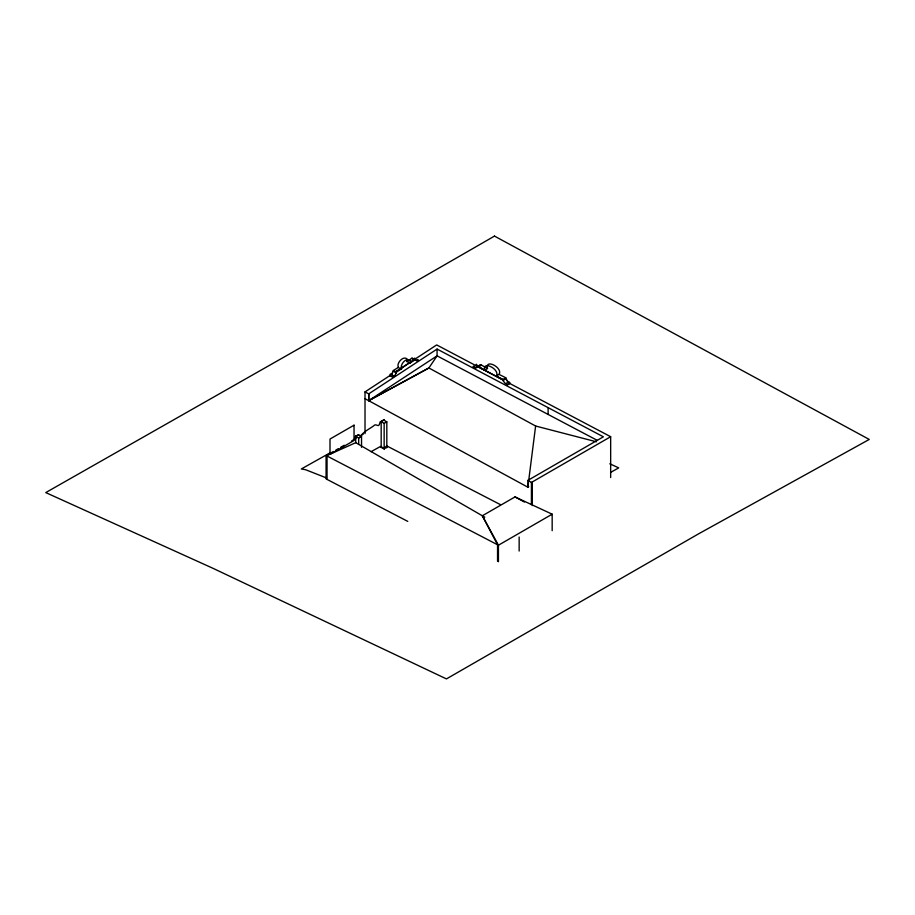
<?xml version="1.0" encoding="UTF-8"?>
<svg xmlns="http://www.w3.org/2000/svg" width="915" height="915" viewBox="0 0 915 915"><rect width="100%" height="100%" fill="white"/><g stroke="black" fill="none" stroke-linecap="round" stroke-linejoin="round"><path stroke-width="1.37" d="M528.39 483.017L527.852 487.192L365.016 398.677M528.733 480.238L535.618 426.024L428.883 367.967L368.699 400.667L368.699 393.885L437.073 349.072L603.374 436.81L527.852 480.398L527.852 487.192L528.744 486.677M414.072 358.829L414.781 358.062L414.987 359.172M508.546 381.647L509.964 382.79A1.212 0.732 58.3 0 1 509.941 383.202L506.91 385.215L509.666 383.476M395.772 373.503L396.492 372.005L401.582 368.871C399.558 365.005 406.271 356.575 410.389 360.624L410.149 363.049L406.958 361.562L407.209 359.149C402.44 354.162 392.661 368.024 401.582 368.871M384.289 419.539L380.102 421.952C378.856 428.06 377.609 424.583 375.081 424.846L374.441 425.223C370.758 428.369 364.044 430.976 360.087 436.729M418.338 360.59L417.961 359.538L417.229 360.556A1.224 0.663 -64 0 1 416.611 360.865L415.147 359.606L410.149 363.049M391.929 374.99L394.056 375.974L395.108 375.116A2.756 1.51 -64 0 0 395.749 373.503M506.99 385.181L507.173 384.941A1.212 0.732 58.3 0 0 507.196 384.517C505.595 382.196 505.183 384.54 508.568 381.955A1.475 0.892 58.3 0 1 507.665 381.383A3.854 2.082 57.6 0 1 506.613 379.931L505.858 378.821L503.021 380.537L503.01 379.496L505.778 377.769L499.041 374.372L496.273 376.111L503.01 379.496M406.958 361.562L411.967 358.131L417.286 360.499M395.509 372.028L413.786 360.018M365.016 433.63L365.016 391.894L392.489 373.892M396.069 371.536L398.46 369.969M400.85 368.413L436.684 344.921L503.09 379.965M473.101 367.304L472.986 366.743C474.885 363.815 473.913 371.261 477.333 365.668L478.751 366.206M477.904 366.366L480.672 364.639L487.512 368.505L484.756 370.243L477.904 366.366L477.916 367.43L479.757 366.275M396.515 372.885L393.324 371.41L393.301 370.529L398.402 367.395M484.801 517.192L355.729 442.677L355.729 436.363L358.577 434.728L361.539 436.432L361.539 447.344M381.178 447.584L381.178 421.678L383.854 420.134L386.816 421.838L386.816 447.755M358.6 434.968L355.558 436.123L355.066 439.006L351.463 441.087M333.437 451.495L326.232 455.659L326.232 478.968M335.839 450.1L338.253 448.716M340.654 447.332L344.257 445.25M355.729 436.363L358.691 438.079L361.539 436.432M381.178 421.678L384.151 423.382L386.816 421.838M527.852 480.398L531.421 482.457L610.66 436.707L610.66 477.561M497.543 561.204L497.543 544.7L482.342 515.774L515.019 496.914L552.168 514.196L552.168 530.689M552.168 514.196L498.435 545.214L326.529 455.762L326.529 479.14L407.758 521.39M330.658 452.513L301.31 468.972L305.621 469.727L326.529 477.962M353.487 439.726L355.901 438.365M360.716 435.666L363.129 434.316M386.816 447.298L384.151 448.796L381.178 447.332M610.66 472.38L618.7 467.874L609.813 463.791M371.067 451.701L380.594 446.394L383.568 448.03M384.449 447.526L386.233 446.531M368.699 400.667L428.883 367.967L437.073 355.855L437.073 349.072M326.529 455.762L355.729 442.677M499.041 374.372C503.284 367.773 484.767 358.188 487.512 368.505M496.273 376.111C500.516 369.511 482.011 359.915 484.756 370.243M393.324 371.41L392.581 372.016A2.756 1.51 -64 0 1 391.929 373.64L390.19 374.132L389.79 375.779L392.981 377.266L393.381 375.619L394.056 375.974M412.585 359.149L411.967 358.131M505.801 383.694L505.743 383.682A1.475 0.892 58.3 0 1 504.908 383.111L503.021 380.537M535.618 426.024L596.454 441.796M505.778 378.799L505.778 377.769M474.565 367.395L475.983 367.944A3.283 2.002 58.3 0 0 476.887 367.029L477.916 367.43M393.301 370.529L396.492 372.005M386.427 445.742L500.425 504.634M509.358 383.271L610.66 436.707M597.095 440.275L437.073 355.855L368.802 400.598L368.802 393.816M477.115 366.24L503.41 380.16M365.016 391.894L368.699 393.885M515.019 496.914L524.478 502.06M480.512 365.508L479.666 365.302A3.283 2.002 58.3 0 1 478.762 366.24M506.521 379.782L507.665 381.383M482.342 515.774L498.435 545.214L498.435 561.719M475.857 365.577L476.441 364.239L477.333 365.668M480.672 364.639L480.672 365.691M548.119 407.655L548.119 414.449M532.313 481.942L532.313 505.595M531.421 482.457L531.421 504.337M519.148 537.025L519.148 551.036M384.151 423.382L384.151 449.299M358.691 438.079L358.691 444.393M326.827 455.933L326.827 479.311M494.489 236.093L313.193 340.483L45.75 492.59L213.184 568.398L446.44 678.907L698.568 533.845L869.25 439.44L494.489 236.093M354.036 425.178L329.995 439.051L329.995 454.389L354.036 440.515L354.036 425.178"/></g></svg>
